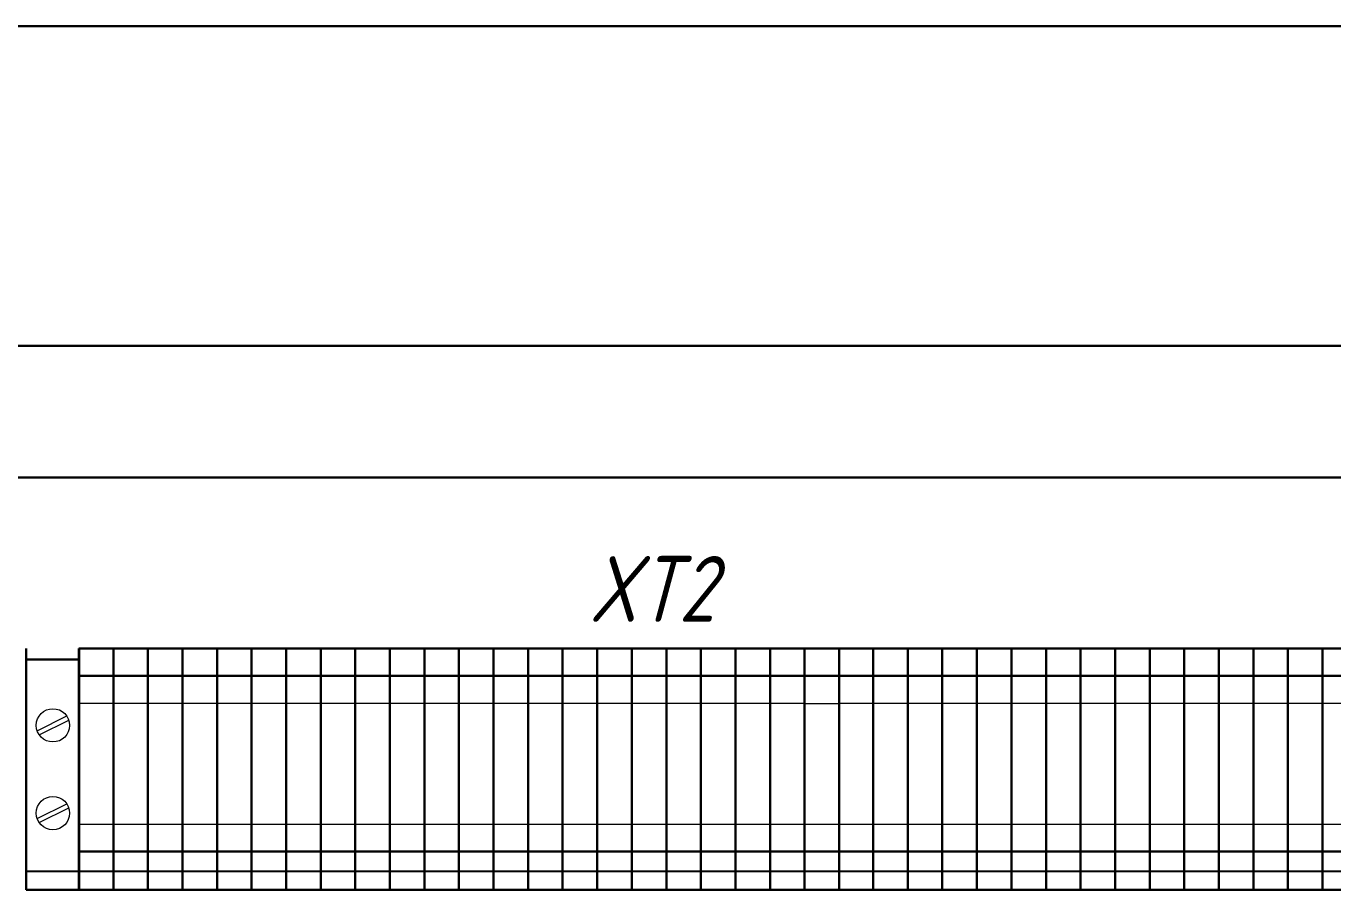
# Model space of a CAD drawing. Header units: millimetres. Extents: x -14 to 2659, y -2986 to -401.
# Drawn here: x 1800.24 to 1841.93, y -1187.11 to -1159.55 of the extents above; entities that cross this region are included whole.
import ezdxf

# ---------------------------------------------------------------- set-up
doc = ezdxf.new("R2010")
doc.units = ezdxf.units.MM
doc.layers.get('0').update_dxf_attribs({"lineweight": 20})
doc.styles.add('GOST тип А', font='GOST_A.TTF', dxfattribs={"oblique": 15})

msp = doc.modelspace()

# ---------------------------------------------------------------- linework, layer by layer
at = {"color": 7, "lineweight": 30}
for p, q in [((1776.54033, -1159.55068), (1884.78969, -1159.55068)), ((1787.88889, -1169.75339), (1871.47953, -1169.75339)), ((1787.88889, -1173.95339), (1871.45352, -1173.95339)), ((1800.24386, -1179.41065), (1800.24386, -1187.11065)), ((1800.24386, -1187.11065), (1800.24386, -1179.41065)), ((1800.24386, -1187.11065), (1800.24386, -1179.41065)), ((1800.24386, -1187.11065), (1800.24386, -1179.41065)), ((1800.24386, -1179.41065), (1800.24386, -1187.11065)), ((1800.24386, -1187.11065), (1800.24386, -1179.41065)), ((1800.24386, -1187.11065), (1800.24386, -1179.41065)), ((1800.24386, -1179.41065), (1800.24386, -1187.11065)), ((1800.24386, -1187.11065), (1800.24386, -1179.41065)), ((1800.24386, -1187.11065), (1800.24386, -1179.41065)), ((1801.92386, -1187.11065), (1801.92386, -1179.41065)), ((1801.92386, -1179.41065), (1801.92386, -1187.11065)), ((1801.92386, -1187.11065), (1801.92386, -1179.41065)), ((1801.92386, -1187.11065), (1801.92386, -1179.41065)), ((1803.02636, -1179.41065), (1801.92386, -1179.41065)), ((1801.92386, -1179.41065), (1801.92386, -1187.11065)), ((1801.92386, -1187.11065), (1801.92386, -1179.41065)), ((1801.92386, -1187.11065), (1801.92386, -1179.41065)), ((1801.94009, -1187.11065), (1801.94009, -1179.41065)), ((1805.23136, -1179.41065), (1801.94009, -1179.41065)), ((1803.02636, -1187.11065), (1803.02636, -1179.41065)), ((1803.02636, -1179.41065), (1803.02636, -1187.11065)), ((1803.02636, -1187.11065), (1803.02636, -1179.41065)), ((1803.02636, -1187.11065), (1803.02636, -1179.41065)), ((1804.12886, -1179.41065), (1803.02636, -1179.41065)), ((1803.02636, -1179.41065), (1803.02636, -1187.11065)), ((1803.02636, -1187.11065), (1803.02636, -1179.41065)), ((1803.02636, -1187.11065), (1803.02636, -1179.41065)), ((1804.12886, -1187.11065), (1804.12886, -1179.41065)), ((1804.12886, -1179.41065), (1804.12886, -1187.11065)), ((1804.12886, -1187.11065), (1804.12886, -1179.41065)), ((1804.12886, -1187.11065), (1804.12886, -1179.41065)), ((1804.12886, -1179.41065), (1804.12886, -1187.11065)), ((1804.12886, -1187.11065), (1804.12886, -1179.41065)), ((1804.12886, -1187.11065), (1804.12886, -1179.41065)), ((1805.23136, -1187.11065), (1805.23136, -1179.41065)), ((1805.23136, -1179.41065), (1805.23136, -1187.11065)), ((1805.23136, -1187.11065), (1805.23136, -1179.41065)), ((1805.23136, -1187.11065), (1805.23136, -1179.41065)), ((1806.33386, -1179.41065), (1805.23136, -1179.41065)), ((1805.23136, -1179.41065), (1805.23136, -1187.11065)), ((1805.23136, -1187.11065), (1805.23136, -1179.41065)), ((1805.23136, -1187.11065), (1805.23136, -1179.41065)), ((1806.33386, -1187.11065), (1806.33386, -1179.41065)), ((1806.33386, -1179.41065), (1806.33386, -1187.11065)), ((1806.33386, -1187.11065), (1806.33386, -1179.41065)), ((1806.33386, -1187.11065), (1806.33386, -1179.41065)), ((1807.43636, -1179.41065), (1806.33386, -1179.41065)), ((1806.33386, -1179.41065), (1806.33386, -1187.11065)), ((1806.33386, -1187.11065), (1806.33386, -1179.41065)), ((1806.33386, -1187.11065), (1806.33386, -1179.41065)), ((1807.43636, -1187.11065), (1807.43636, -1179.41065)), ((1807.43636, -1179.41065), (1807.43636, -1187.11065)), ((1807.43636, -1187.11065), (1807.43636, -1179.41065)), ((1807.43636, -1187.11065), (1807.43636, -1179.41065)), ((1808.53886, -1179.41065), (1807.43636, -1179.41065)), ((1807.43636, -1179.41065), (1807.43636, -1187.11065)), ((1807.43636, -1187.11065), (1807.43636, -1179.41065)), ((1807.43636, -1187.11065), (1807.43636, -1179.41065)), ((1808.53886, -1187.11065), (1808.53886, -1179.41065)), ((1808.53886, -1179.41065), (1808.53886, -1187.11065)), ((1808.53886, -1187.11065), (1808.53886, -1179.41065)), ((1808.53886, -1187.11065), (1808.53886, -1179.41065)), ((1809.64136, -1179.41065), (1808.53886, -1179.41065)), ((1808.53886, -1179.41065), (1808.53886, -1187.11065)), ((1808.53886, -1187.11065), (1808.53886, -1179.41065)), ((1808.53886, -1187.11065), (1808.53886, -1179.41065)), ((1809.64136, -1187.11065), (1809.64136, -1179.41065)), ((1809.64136, -1179.41065), (1809.64136, -1187.11065)), ((1809.64136, -1187.11065), (1809.64136, -1179.41065)), ((1809.64136, -1187.11065), (1809.64136, -1179.41065)), ((1809.64136, -1179.41065), (1809.64136, -1187.11065)), ((1809.64136, -1187.11065), (1809.64136, -1179.41065)), ((1809.64136, -1187.11065), (1809.64136, -1179.41065)), ((1810.74386, -1179.41065), (1809.64136, -1179.41065)), ((1810.74386, -1187.11065), (1810.74386, -1179.41065)), ((1810.74386, -1179.41065), (1810.74386, -1187.11065)), ((1810.74386, -1187.11065), (1810.74386, -1179.41065)), ((1810.74386, -1187.11065), (1810.74386, -1179.41065)), ((1811.84636, -1179.41065), (1810.74386, -1179.41065)), ((1810.74386, -1179.41065), (1810.74386, -1187.11065)), ((1810.74386, -1187.11065), (1810.74386, -1179.41065)), ((1810.74386, -1187.11065), (1810.74386, -1179.41065)), ((1811.84636, -1187.11065), (1811.84636, -1179.41065)), ((1811.84636, -1179.41065), (1811.84636, -1187.11065)), ((1811.84636, -1187.11065), (1811.84636, -1179.41065)), ((1811.84636, -1187.11065), (1811.84636, -1179.41065)), ((1812.94886, -1179.41065), (1811.84636, -1179.41065)), ((1811.84636, -1179.41065), (1811.84636, -1187.11065)), ((1811.84636, -1187.11065), (1811.84636, -1179.41065)), ((1811.84636, -1187.11065), (1811.84636, -1179.41065)), ((1812.94886, -1187.11065), (1812.94886, -1179.41065)), ((1812.94886, -1179.41065), (1812.94886, -1187.11065)), ((1812.94886, -1187.11065), (1812.94886, -1179.41065)), ((1812.94886, -1187.11065), (1812.94886, -1179.41065)), ((1814.05136, -1179.41065), (1812.94886, -1179.41065)), ((1812.94886, -1179.41065), (1812.94886, -1187.11065)), ((1812.94886, -1187.11065), (1812.94886, -1179.41065)), ((1812.94886, -1187.11065), (1812.94886, -1179.41065)), ((1814.05136, -1187.11065), (1814.05136, -1179.41065)), ((1814.05136, -1179.41065), (1814.05136, -1187.11065)), ((1814.05136, -1187.11065), (1814.05136, -1179.41065)), ((1814.05136, -1187.11065), (1814.05136, -1179.41065)), ((1815.15386, -1179.41065), (1814.05136, -1179.41065)), ((1814.05136, -1179.41065), (1814.05136, -1187.11065)), ((1814.05136, -1187.11065), (1814.05136, -1179.41065)), ((1814.05136, -1187.11065), (1814.05136, -1179.41065)), ((1814.05136, -1187.11065), (1814.05136, -1179.41065)), ((1814.05136, -1179.41065), (1814.05136, -1187.11065)), ((1814.05136, -1187.11065), (1814.05136, -1179.41065)), ((1814.05136, -1187.11065), (1814.05136, -1179.41065)), ((1814.05136, -1179.41065), (1814.05136, -1187.11065)), ((1814.05136, -1187.11065), (1814.05136, -1179.41065)), ((1814.05136, -1187.11065), (1814.05136, -1179.41065)), ((1815.15386, -1187.11065), (1815.15386, -1179.41065)), ((1815.15386, -1179.41065), (1815.15386, -1187.11065)), ((1815.15386, -1187.11065), (1815.15386, -1179.41065)), ((1815.15386, -1187.11065), (1815.15386, -1179.41065)), ((1816.25636, -1179.41065), (1815.15386, -1179.41065)), ((1815.15386, -1179.41065), (1815.15386, -1187.11065)), ((1815.15386, -1187.11065), (1815.15386, -1179.41065)), ((1815.15386, -1187.11065), (1815.15386, -1179.41065)), ((1816.25636, -1187.11065), (1816.25636, -1179.41065)), ((1816.25636, -1179.41065), (1816.25636, -1187.11065)), ((1816.25636, -1187.11065), (1816.25636, -1179.41065)), ((1816.25636, -1187.11065), (1816.25636, -1179.41065)), ((1817.35886, -1179.41065), (1816.25636, -1179.41065)), ((1816.25636, -1179.41065), (1816.25636, -1187.11065)), ((1816.25636, -1187.11065), (1816.25636, -1179.41065)), ((1816.25636, -1187.11065), (1816.25636, -1179.41065)), ((1817.35886, -1187.11065), (1817.35886, -1179.41065)), ((1817.35886, -1179.41065), (1817.35886, -1187.11065)), ((1817.35886, -1187.11065), (1817.35886, -1179.41065)), ((1817.35886, -1187.11065), (1817.35886, -1179.41065)), ((1818.46136, -1179.41065), (1817.35886, -1179.41065)), ((1817.35886, -1179.41065), (1817.35886, -1187.11065)), ((1817.35886, -1187.11065), (1817.35886, -1179.41065)), ((1817.35886, -1187.11065), (1817.35886, -1179.41065)), ((1818.46136, -1187.11065), (1818.46136, -1179.41065)), ((1818.46136, -1179.41065), (1818.46136, -1187.11065)), ((1818.46136, -1187.11065), (1818.46136, -1179.41065)), ((1818.46136, -1187.11065), (1818.46136, -1179.41065)), ((1819.56386, -1179.41065), (1818.46136, -1179.41065)), ((1818.46136, -1179.41065), (1818.46136, -1187.11065)), ((1818.46136, -1187.11065), (1818.46136, -1179.41065)), ((1818.46136, -1187.11065), (1818.46136, -1179.41065)), ((1819.56386, -1187.11065), (1819.56386, -1179.41065)), ((1819.56386, -1179.41065), (1819.56386, -1187.11065)), ((1819.56386, -1187.11065), (1819.56386, -1179.41065)), ((1819.56386, -1187.11065), (1819.56386, -1179.41065)), ((1820.66636, -1179.41065), (1819.56386, -1179.41065)), ((1819.56386, -1179.41065), (1819.56386, -1187.11065)), ((1819.56386, -1187.11065), (1819.56386, -1179.41065)), ((1819.56386, -1187.11065), (1819.56386, -1179.41065)), ((1820.66636, -1187.11065), (1820.66636, -1179.41065)), ((1820.66636, -1179.41065), (1820.66636, -1187.11065)), ((1820.66636, -1187.11065), (1820.66636, -1179.41065)), ((1820.66636, -1187.11065), (1820.66636, -1179.41065)), ((1821.76886, -1179.41065), (1820.66636, -1179.41065)), ((1820.66636, -1179.41065), (1820.66636, -1187.11065)), ((1820.66636, -1187.11065), (1820.66636, -1179.41065)), ((1820.66636, -1187.11065), (1820.66636, -1179.41065)), ((1821.76886, -1187.11065), (1821.76886, -1179.41065)), ((1821.76886, -1179.41065), (1821.76886, -1187.11065)), ((1821.76886, -1187.11065), (1821.76886, -1179.41065)), ((1821.76886, -1187.11065), (1821.76886, -1179.41065)), ((1822.87136, -1179.41065), (1821.76886, -1179.41065)), ((1821.76886, -1179.41065), (1821.76886, -1187.11065)), ((1821.76886, -1187.11065), (1821.76886, -1179.41065)), ((1821.76886, -1187.11065), (1821.76886, -1179.41065)), ((1822.87136, -1187.11065), (1822.87136, -1179.41065)), ((1822.87136, -1179.41065), (1822.87136, -1187.11065)), ((1822.87136, -1187.11065), (1822.87136, -1179.41065)), ((1822.87136, -1187.11065), (1822.87136, -1179.41065)), ((1823.97386, -1179.41065), (1822.87136, -1179.41065)), ((1822.87136, -1179.41065), (1822.87136, -1187.11065)), ((1822.87136, -1187.11065), (1822.87136, -1179.41065)), ((1822.87136, -1187.11065), (1822.87136, -1179.41065)), ((1823.97386, -1187.11065), (1823.97386, -1179.41065)), ((1823.97386, -1179.41065), (1823.97386, -1187.11065)), ((1823.97386, -1187.11065), (1823.97386, -1179.41065)), ((1823.97386, -1187.11065), (1823.97386, -1179.41065)), ((1825.07636, -1179.41065), (1823.97386, -1179.41065)), ((1823.97386, -1179.41065), (1823.97386, -1187.11065)), ((1823.97386, -1187.11065), (1823.97386, -1179.41065)), ((1823.97386, -1187.11065), (1823.97386, -1179.41065)), ((1825.07636, -1187.11065), (1825.07636, -1179.41065)), ((1825.07636, -1179.41065), (1825.07636, -1187.11065)), ((1825.07636, -1187.11065), (1825.07636, -1179.41065)), ((1825.07636, -1187.11065), (1825.07636, -1179.41065)), ((1825.07636, -1179.41065), (1825.07636, -1187.11065)), ((1825.07636, -1187.11065), (1825.07636, -1179.41065)), ((1825.07636, -1187.11065), (1825.07636, -1179.41065)), ((1826.17886, -1179.41065), (1825.07636, -1179.41065)), ((1826.17886, -1187.11065), (1826.17886, -1179.41065)), ((1826.17886, -1187.11065), (1826.17886, -1179.41065)), ((1827.26513, -1179.41065), (1826.17886, -1179.41065)), ((1827.26513, -1187.11065), (1827.26513, -1179.41065)), ((1827.26513, -1179.41065), (1827.26513, -1187.11065)), ((1827.26513, -1187.11065), (1827.26513, -1179.41065)), ((1827.26513, -1187.11065), (1827.26513, -1179.41065)), ((1828.36763, -1179.41065), (1827.26513, -1179.41065)), ((1827.26513, -1179.41065), (1827.26513, -1187.11065)), ((1827.26513, -1187.11065), (1827.26513, -1179.41065)), ((1827.26513, -1187.11065), (1827.26513, -1179.41065)), ((1828.36763, -1187.11065), (1828.36763, -1179.41065)), ((1828.36763, -1179.41065), (1828.36763, -1187.11065)), ((1828.36763, -1187.11065), (1828.36763, -1179.41065)), ((1828.36763, -1187.11065), (1828.36763, -1179.41065)), ((1829.47013, -1179.41065), (1828.36763, -1179.41065)), ((1828.36763, -1179.41065), (1828.36763, -1187.11065)), ((1828.36763, -1187.11065), (1828.36763, -1179.41065)), ((1828.36763, -1187.11065), (1828.36763, -1179.41065)), ((1829.47013, -1187.11065), (1829.47013, -1179.41065)), ((1829.47013, -1179.41065), (1829.47013, -1187.11065)), ((1829.47013, -1187.11065), (1829.47013, -1179.41065)), ((1829.47013, -1187.11065), (1829.47013, -1179.41065)), ((1830.57263, -1179.41065), (1829.47013, -1179.41065)), ((1829.47013, -1179.41065), (1829.47013, -1187.11065)), ((1829.47013, -1187.11065), (1829.47013, -1179.41065)), ((1829.47013, -1187.11065), (1829.47013, -1179.41065)), ((1830.57263, -1187.11065), (1830.57263, -1179.41065)), ((1830.57263, -1179.41065), (1830.57263, -1187.11065)), ((1830.57263, -1187.11065), (1830.57263, -1179.41065)), ((1830.57263, -1187.11065), (1830.57263, -1179.41065)), ((1831.67513, -1179.41065), (1830.57263, -1179.41065)), ((1830.57263, -1179.41065), (1830.57263, -1187.11065)), ((1830.57263, -1187.11065), (1830.57263, -1179.41065)), ((1830.57263, -1187.11065), (1830.57263, -1179.41065)), ((1831.67513, -1187.11065), (1831.67513, -1179.41065)), ((1831.67513, -1179.41065), (1831.67513, -1187.11065)), ((1831.67513, -1187.11065), (1831.67513, -1179.41065)), ((1831.67513, -1187.11065), (1831.67513, -1179.41065)), ((1831.67513, -1179.41065), (1831.67513, -1187.11065)), ((1831.67513, -1187.11065), (1831.67513, -1179.41065)), ((1831.67513, -1187.11065), (1831.67513, -1179.41065)), ((1832.77763, -1179.41065), (1831.67513, -1179.41065)), ((1832.77763, -1187.11065), (1832.77763, -1179.41065)), ((1832.77763, -1179.41065), (1832.77763, -1187.11065)), ((1832.77763, -1187.11065), (1832.77763, -1179.41065)), ((1832.77763, -1187.11065), (1832.77763, -1179.41065)), ((1833.88013, -1179.41065), (1832.77763, -1179.41065)), ((1832.77763, -1179.41065), (1832.77763, -1187.11065)), ((1832.77763, -1187.11065), (1832.77763, -1179.41065)), ((1832.77763, -1187.11065), (1832.77763, -1179.41065)), ((1833.88013, -1187.11065), (1833.88013, -1179.41065)), ((1833.88013, -1179.41065), (1833.88013, -1187.11065)), ((1833.88013, -1187.11065), (1833.88013, -1179.41065)), ((1833.88013, -1187.11065), (1833.88013, -1179.41065)), ((1834.98263, -1179.41065), (1833.88013, -1179.41065)), ((1833.88013, -1179.41065), (1833.88013, -1187.11065)), ((1833.88013, -1187.11065), (1833.88013, -1179.41065)), ((1833.88013, -1187.11065), (1833.88013, -1179.41065)), ((1834.98263, -1187.11065), (1834.98263, -1179.41065)), ((1834.98263, -1179.41065), (1834.98263, -1187.11065)), ((1834.98263, -1187.11065), (1834.98263, -1179.41065)), ((1834.98263, -1187.11065), (1834.98263, -1179.41065)), ((1836.08513, -1179.41065), (1834.98263, -1179.41065)), ((1834.98263, -1179.41065), (1834.98263, -1187.11065)), ((1834.98263, -1187.11065), (1834.98263, -1179.41065)), ((1834.98263, -1187.11065), (1834.98263, -1179.41065)), ((1836.08513, -1187.11065), (1836.08513, -1179.41065)), ((1836.08513, -1179.41065), (1836.08513, -1187.11065)), ((1836.08513, -1187.11065), (1836.08513, -1179.41065)), ((1836.08513, -1187.11065), (1836.08513, -1179.41065)), ((1837.18763, -1179.41065), (1836.08513, -1179.41065)), ((1836.08513, -1179.41065), (1836.08513, -1187.11065)), ((1836.08513, -1187.11065), (1836.08513, -1179.41065)), ((1836.08513, -1187.11065), (1836.08513, -1179.41065)), ((1836.08513, -1187.11065), (1836.08513, -1179.41065)), ((1836.08513, -1179.41065), (1836.08513, -1187.11065)), ((1836.08513, -1187.11065), (1836.08513, -1179.41065)), ((1836.08513, -1187.11065), (1836.08513, -1179.41065)), ((1836.08513, -1179.41065), (1836.08513, -1187.11065)), ((1836.08513, -1187.11065), (1836.08513, -1179.41065)), ((1836.08513, -1187.11065), (1836.08513, -1179.41065)), ((1837.18763, -1187.11065), (1837.18763, -1179.41065)), ((1837.18763, -1179.41065), (1837.18763, -1187.11065)), ((1837.18763, -1187.11065), (1837.18763, -1179.41065)), ((1837.18763, -1187.11065), (1837.18763, -1179.41065)), ((1838.29013, -1179.41065), (1837.18763, -1179.41065)), ((1837.18763, -1179.41065), (1837.18763, -1187.11065)), ((1837.18763, -1187.11065), (1837.18763, -1179.41065)), ((1837.18763, -1187.11065), (1837.18763, -1179.41065)), ((1838.29013, -1187.11065), (1838.29013, -1179.41065)), ((1838.29013, -1179.41065), (1838.29013, -1187.11065)), ((1838.29013, -1187.11065), (1838.29013, -1179.41065)), ((1838.29013, -1187.11065), (1838.29013, -1179.41065)), ((1839.39263, -1179.41065), (1838.29013, -1179.41065)), ((1838.29013, -1179.41065), (1838.29013, -1187.11065)), ((1838.29013, -1187.11065), (1838.29013, -1179.41065)), ((1838.29013, -1187.11065), (1838.29013, -1179.41065)), ((1839.39263, -1187.11065), (1839.39263, -1179.41065)), ((1839.39263, -1179.41065), (1839.39263, -1187.11065)), ((1839.39263, -1187.11065), (1839.39263, -1179.41065)), ((1839.39263, -1187.11065), (1839.39263, -1179.41065)), ((1840.49513, -1179.41065), (1839.39263, -1179.41065)), ((1839.39263, -1179.41065), (1839.39263, -1187.11065)), ((1839.39263, -1187.11065), (1839.39263, -1179.41065)), ((1839.39263, -1187.11065), (1839.39263, -1179.41065)), ((1840.49513, -1187.11065), (1840.49513, -1179.41065)), ((1840.49513, -1179.41065), (1840.49513, -1187.11065)), ((1840.49513, -1187.11065), (1840.49513, -1179.41065)), ((1840.49513, -1187.11065), (1840.49513, -1179.41065)), ((1841.59763, -1179.41065), (1840.49513, -1179.41065)), ((1840.49513, -1179.41065), (1840.49513, -1187.11065)), ((1840.49513, -1187.11065), (1840.49513, -1179.41065)), ((1840.49513, -1187.11065), (1840.49513, -1179.41065)), ((1841.59763, -1187.11065), (1841.59763, -1179.41065)), ((1841.59763, -1179.41065), (1841.59763, -1187.11065)), ((1841.59763, -1187.11065), (1841.59763, -1179.41065)), ((1841.59763, -1187.11065), (1841.59763, -1179.41065)), ((1842.70013, -1179.41065), (1841.59763, -1179.41065)), ((1841.59763, -1179.41065), (1841.59763, -1187.11065)), ((1841.59763, -1187.11065), (1841.59763, -1179.41065)), ((1841.59763, -1187.11065), (1841.59763, -1179.41065)), ((1800.24386, -1187.11065), (1800.24386, -1179.76065)), ((1800.24386, -1179.76065), (1800.24386, -1187.11065)), ((1800.24386, -1187.11065), (1800.24386, -1179.76065)), ((1800.24386, -1187.11065), (1800.24386, -1179.76065)), ((1800.24386, -1187.11065), (1800.24386, -1179.76065)), ((1800.24386, -1179.76065), (1800.24386, -1187.11065)), ((1800.24386, -1187.11065), (1800.24386, -1179.76065)), ((1800.24386, -1187.11065), (1800.24386, -1179.76065)), ((1801.94009, -1179.76065), (1800.26009, -1179.76065)), ((1801.92386, -1187.11065), (1801.92386, -1179.76065)), ((1801.92386, -1179.76065), (1801.92386, -1187.11065)), ((1801.92386, -1187.11065), (1801.92386, -1179.76065)), ((1801.92386, -1187.11065), (1801.92386, -1179.76065)), ((1803.02636, -1187.11065), (1803.02636, -1179.76065)), ((1803.02636, -1179.76065), (1803.02636, -1187.11065)), ((1803.02636, -1187.11065), (1803.02636, -1179.76065)), ((1803.02636, -1187.11065), (1803.02636, -1179.76065)), ((1804.12886, -1187.11065), (1804.12886, -1179.76065)), ((1804.12886, -1179.76065), (1804.12886, -1187.11065)), ((1804.12886, -1187.11065), (1804.12886, -1179.76065)), ((1804.12886, -1187.11065), (1804.12886, -1179.76065)), ((1805.23136, -1187.11065), (1805.23136, -1179.76065)), ((1805.23136, -1179.76065), (1805.23136, -1187.11065)), ((1805.23136, -1187.11065), (1805.23136, -1179.76065)), ((1805.23136, -1187.11065), (1805.23136, -1179.76065)), ((1806.33386, -1187.11065), (1806.33386, -1179.76065)), ((1806.33386, -1179.76065), (1806.33386, -1187.11065)), ((1806.33386, -1187.11065), (1806.33386, -1179.76065)), ((1806.33386, -1187.11065), (1806.33386, -1179.76065)), ((1807.43636, -1187.11065), (1807.43636, -1179.76065)), ((1807.43636, -1179.76065), (1807.43636, -1187.11065)), ((1807.43636, -1187.11065), (1807.43636, -1179.76065)), ((1807.43636, -1187.11065), (1807.43636, -1179.76065)), ((1808.53886, -1187.11065), (1808.53886, -1179.76065)), ((1808.53886, -1179.76065), (1808.53886, -1187.11065)), ((1808.53886, -1187.11065), (1808.53886, -1179.76065)), ((1808.53886, -1187.11065), (1808.53886, -1179.76065)), ((1809.64136, -1187.11065), (1809.64136, -1179.76065)), ((1809.64136, -1179.76065), (1809.64136, -1187.11065)), ((1809.64136, -1187.11065), (1809.64136, -1179.76065)), ((1809.64136, -1187.11065), (1809.64136, -1179.76065)), ((1809.64136, -1187.11065), (1809.64136, -1179.76065)), ((1809.64136, -1187.11065), (1809.64136, -1179.76065)), ((1809.64136, -1179.76065), (1809.64136, -1187.11065)), ((1809.64136, -1187.11065), (1809.64136, -1179.76065)), ((1809.64136, -1187.11065), (1809.64136, -1179.76065)), ((1809.64136, -1179.76065), (1809.64136, -1187.11065)), ((1810.74386, -1187.11065), (1810.74386, -1179.76065)), ((1810.74386, -1179.76065), (1810.74386, -1187.11065)), ((1810.74386, -1187.11065), (1810.74386, -1179.76065)), ((1810.74386, -1187.11065), (1810.74386, -1179.76065)), ((1811.84636, -1187.11065), (1811.84636, -1179.76065)), ((1811.84636, -1179.76065), (1811.84636, -1187.11065)), ((1811.84636, -1187.11065), (1811.84636, -1179.76065)), ((1811.84636, -1187.11065), (1811.84636, -1179.76065)), ((1812.94886, -1187.11065), (1812.94886, -1179.76065)), ((1812.94886, -1179.76065), (1812.94886, -1187.11065)), ((1815.15386, -1187.11065), (1815.15386, -1179.76065)), ((1815.15386, -1179.76065), (1815.15386, -1187.11065)), ((1815.15386, -1187.11065), (1815.15386, -1179.76065)), ((1815.15386, -1187.11065), (1815.15386, -1179.76065)), ((1816.25636, -1187.11065), (1816.25636, -1179.76065)), ((1816.25636, -1179.76065), (1816.25636, -1187.11065)), ((1816.25636, -1187.11065), (1816.25636, -1179.76065)), ((1816.25636, -1187.11065), (1816.25636, -1179.76065)), ((1817.35886, -1187.11065), (1817.35886, -1179.76065)), ((1817.35886, -1179.76065), (1817.35886, -1187.11065)), ((1817.35886, -1187.11065), (1817.35886, -1179.76065)), ((1817.35886, -1187.11065), (1817.35886, -1179.76065)), ((1818.46136, -1187.11065), (1818.46136, -1179.76065)), ((1818.46136, -1179.76065), (1818.46136, -1187.11065)), ((1818.46136, -1187.11065), (1818.46136, -1179.76065)), ((1818.46136, -1187.11065), (1818.46136, -1179.76065)), ((1819.56386, -1187.11065), (1819.56386, -1179.76065)), ((1819.56386, -1179.76065), (1819.56386, -1187.11065)), ((1819.56386, -1187.11065), (1819.56386, -1179.76065)), ((1819.56386, -1187.11065), (1819.56386, -1179.76065)), ((1820.66636, -1187.11065), (1820.66636, -1179.76065)), ((1820.66636, -1179.76065), (1820.66636, -1187.11065)), ((1820.66636, -1187.11065), (1820.66636, -1179.76065)), ((1820.66636, -1187.11065), (1820.66636, -1179.76065)), ((1821.76886, -1187.11065), (1821.76886, -1179.76065)), ((1821.76886, -1179.76065), (1821.76886, -1187.11065)), ((1821.76886, -1187.11065), (1821.76886, -1179.76065)), ((1821.76886, -1187.11065), (1821.76886, -1179.76065)), ((1822.87136, -1187.11065), (1822.87136, -1179.76065)), ((1822.87136, -1179.76065), (1822.87136, -1187.11065)), ((1822.87136, -1187.11065), (1822.87136, -1179.76065)), ((1822.87136, -1187.11065), (1822.87136, -1179.76065)), ((1823.97386, -1187.11065), (1823.97386, -1179.76065)), ((1823.97386, -1179.76065), (1823.97386, -1187.11065)), ((1823.97386, -1187.11065), (1823.97386, -1179.76065)), ((1823.97386, -1187.11065), (1823.97386, -1179.76065)), ((1825.07636, -1187.11065), (1825.07636, -1179.76065)), ((1825.07636, -1179.76065), (1825.07636, -1187.11065)), ((1825.07636, -1187.11065), (1825.07636, -1179.76065)), ((1825.07636, -1187.11065), (1825.07636, -1179.76065)), ((1827.26513, -1187.11065), (1827.26513, -1179.76065)), ((1827.26513, -1179.76065), (1827.26513, -1187.11065)), ((1827.26513, -1187.11065), (1827.26513, -1179.76065)), ((1827.26513, -1187.11065), (1827.26513, -1179.76065)), ((1828.36763, -1187.11065), (1828.36763, -1179.76065)), ((1828.36763, -1179.76065), (1828.36763, -1187.11065)), ((1828.36763, -1187.11065), (1828.36763, -1179.76065)), ((1828.36763, -1187.11065), (1828.36763, -1179.76065)), ((1829.47013, -1187.11065), (1829.47013, -1179.76065)), ((1829.47013, -1179.76065), (1829.47013, -1187.11065)), ((1829.47013, -1187.11065), (1829.47013, -1179.76065)), ((1829.47013, -1187.11065), (1829.47013, -1179.76065)), ((1830.57263, -1187.11065), (1830.57263, -1179.76065)), ((1830.57263, -1179.76065), (1830.57263, -1187.11065)), ((1830.57263, -1187.11065), (1830.57263, -1179.76065)), ((1830.57263, -1187.11065), (1830.57263, -1179.76065)), ((1831.67513, -1187.11065), (1831.67513, -1179.76065)), ((1831.67513, -1179.76065), (1831.67513, -1187.11065)), ((1831.67513, -1187.11065), (1831.67513, -1179.76065)), ((1831.67513, -1187.11065), (1831.67513, -1179.76065)), ((1831.67513, -1187.11065), (1831.67513, -1179.76065)), ((1831.67513, -1187.11065), (1831.67513, -1179.76065)), ((1831.67513, -1179.76065), (1831.67513, -1187.11065)), ((1831.67513, -1187.11065), (1831.67513, -1179.76065)), ((1831.67513, -1187.11065), (1831.67513, -1179.76065)), ((1831.67513, -1179.76065), (1831.67513, -1187.11065)), ((1832.77763, -1187.11065), (1832.77763, -1179.76065)), ((1832.77763, -1179.76065), (1832.77763, -1187.11065)), ((1832.77763, -1187.11065), (1832.77763, -1179.76065)), ((1832.77763, -1187.11065), (1832.77763, -1179.76065)), ((1833.88013, -1187.11065), (1833.88013, -1179.76065)), ((1833.88013, -1179.76065), (1833.88013, -1187.11065)), ((1833.88013, -1187.11065), (1833.88013, -1179.76065)), ((1833.88013, -1187.11065), (1833.88013, -1179.76065)), ((1834.98263, -1187.11065), (1834.98263, -1179.76065)), ((1834.98263, -1179.76065), (1834.98263, -1187.11065)), ((1837.18763, -1187.11065), (1837.18763, -1179.76065)), ((1837.18763, -1179.76065), (1837.18763, -1187.11065)), ((1837.18763, -1187.11065), (1837.18763, -1179.76065)), ((1837.18763, -1187.11065), (1837.18763, -1179.76065)), ((1838.29013, -1187.11065), (1838.29013, -1179.76065)), ((1838.29013, -1179.76065), (1838.29013, -1187.11065)), ((1838.29013, -1187.11065), (1838.29013, -1179.76065)), ((1838.29013, -1187.11065), (1838.29013, -1179.76065)), ((1839.39263, -1187.11065), (1839.39263, -1179.76065)), ((1839.39263, -1179.76065), (1839.39263, -1187.11065)), ((1839.39263, -1187.11065), (1839.39263, -1179.76065)), ((1839.39263, -1187.11065), (1839.39263, -1179.76065)), ((1840.49513, -1187.11065), (1840.49513, -1179.76065)), ((1840.49513, -1179.76065), (1840.49513, -1187.11065)), ((1840.49513, -1187.11065), (1840.49513, -1179.76065)), ((1840.49513, -1187.11065), (1840.49513, -1179.76065)), ((1841.59763, -1187.11065), (1841.59763, -1179.76065)), ((1841.59763, -1179.76065), (1841.59763, -1187.11065)), ((1841.59763, -1187.11065), (1841.59763, -1179.76065)), ((1841.59763, -1187.11065), (1841.59763, -1179.76065)), ((1806.33386, -1180.28565), (1801.94009, -1180.28565)), ((1804.12886, -1180.28565), (1803.02636, -1180.28565)), ((1807.43636, -1180.28565), (1806.33386, -1180.28565)), ((1808.53886, -1180.28565), (1807.43636, -1180.28565)), ((1809.64136, -1180.28565), (1808.53886, -1180.28565)), ((1810.74386, -1180.28565), (1809.64136, -1180.28565)), ((1811.84636, -1180.28565), (1810.74386, -1180.28565)), ((1812.94886, -1180.28565), (1811.84636, -1180.28565)), ((1814.05136, -1180.28565), (1812.94886, -1180.28565)), ((1815.15386, -1180.28565), (1814.05136, -1180.28565)), ((1816.25636, -1180.28565), (1815.15386, -1180.28565)), ((1817.35886, -1180.28565), (1816.25636, -1180.28565)), ((1818.46136, -1180.28565), (1817.35886, -1180.28565)), ((1819.56386, -1180.28565), (1818.46136, -1180.28565)), ((1820.66636, -1180.28565), (1819.56386, -1180.28565)), ((1821.76886, -1180.28565), (1820.66636, -1180.28565)), ((1822.87136, -1180.28565), (1821.76886, -1180.28565)), ((1823.97386, -1180.28565), (1822.87136, -1180.28565)), ((1825.07636, -1180.28565), (1823.97386, -1180.28565)), ((1826.17886, -1180.28565), (1825.07636, -1180.28565)), ((1828.36763, -1180.28565), (1826.17886, -1180.28565)), ((1829.47013, -1180.28565), (1828.36763, -1180.28565)), ((1830.57263, -1180.28565), (1829.47013, -1180.28565)), ((1831.67513, -1180.28565), (1830.57263, -1180.28565)), ((1832.77763, -1180.28565), (1831.67513, -1180.28565)), ((1833.88013, -1180.28565), (1832.77763, -1180.28565)), ((1834.98263, -1180.28565), (1833.88013, -1180.28565)), ((1836.08513, -1180.28565), (1834.98263, -1180.28565)), ((1837.18763, -1180.28565), (1836.08513, -1180.28565)), ((1838.29013, -1180.28565), (1837.18763, -1180.28565)), ((1839.39263, -1180.28565), (1838.29013, -1180.28565)), ((1840.49513, -1180.28565), (1839.39263, -1180.28565)), ((1841.59763, -1180.28565), (1840.49513, -1180.28565)), ((1842.70013, -1180.28565), (1841.59763, -1180.28565)), ((1801.92386, -1185.88565), (1803.02636, -1185.88565)), ((1801.94009, -1185.88565), (1805.23136, -1185.88565)), ((1803.02636, -1185.88565), (1804.12886, -1185.88565)), ((1805.23136, -1185.88565), (1806.33386, -1185.88565)), ((1806.33386, -1185.88565), (1807.43636, -1185.88565)), ((1807.43636, -1185.88565), (1808.53886, -1185.88565)), ((1808.53886, -1185.88565), (1809.64136, -1185.88565)), ((1809.64136, -1185.88565), (1810.74386, -1185.88565)), ((1810.74386, -1185.88565), (1811.84636, -1185.88565)), ((1811.84636, -1185.88565), (1812.94886, -1185.88565)), ((1812.94886, -1185.88565), (1814.05136, -1185.88565)), ((1814.05136, -1185.88565), (1815.15386, -1185.88565)), ((1815.15386, -1185.88565), (1816.25636, -1185.88565)), ((1816.25636, -1185.88565), (1817.35886, -1185.88565)), ((1817.35886, -1185.88565), (1818.46136, -1185.88565)), ((1818.46136, -1185.88565), (1819.56386, -1185.88565)), ((1819.56386, -1185.88565), (1820.66636, -1185.88565)), ((1820.66636, -1185.88565), (1821.76886, -1185.88565)), ((1821.76886, -1185.88565), (1822.87136, -1185.88565)), ((1822.87136, -1185.88565), (1823.97386, -1185.88565)), ((1823.97386, -1185.88565), (1825.07636, -1185.88565)), ((1825.07636, -1185.88565), (1826.17886, -1185.88565)), ((1826.17886, -1185.88565), (1827.26513, -1185.88565)), ((1827.26513, -1185.88565), (1828.36763, -1185.88565)), ((1828.36763, -1185.88565), (1829.47013, -1185.88565)), ((1829.47013, -1185.88565), (1830.57263, -1185.88565)), ((1830.57263, -1185.88565), (1831.67513, -1185.88565)), ((1831.67513, -1185.88565), (1832.77763, -1185.88565)), ((1832.77763, -1185.88565), (1833.88013, -1185.88565)), ((1833.88013, -1185.88565), (1834.98263, -1185.88565)), ((1834.98263, -1185.88565), (1836.08513, -1185.88565)), ((1836.08513, -1185.88565), (1837.18763, -1185.88565)), ((1837.18763, -1185.88565), (1838.29013, -1185.88565)), ((1838.29013, -1185.88565), (1839.39263, -1185.88565)), ((1839.39263, -1185.88565), (1840.49513, -1185.88565)), ((1840.49513, -1185.88565), (1841.59763, -1185.88565)), ((1841.59763, -1185.88565), (1842.70013, -1185.88565)), ((1800.24386, -1187.11065), (1805.23136, -1187.11065)), ((1801.92386, -1187.11065), (1803.02636, -1187.11065)), ((1803.02636, -1187.11065), (1804.12886, -1187.11065)), ((1805.23136, -1187.11065), (1806.33386, -1187.11065)), ((1806.33386, -1187.11065), (1807.43636, -1187.11065)), ((1807.43636, -1187.11065), (1808.53886, -1187.11065)), ((1808.53886, -1187.11065), (1809.64136, -1187.11065)), ((1809.64136, -1187.11065), (1810.74386, -1187.11065)), ((1810.74386, -1187.11065), (1811.84636, -1187.11065)), ((1811.84636, -1187.11065), (1812.94886, -1187.11065)), ((1812.94886, -1187.11065), (1814.05136, -1187.11065)), ((1814.05136, -1187.11065), (1815.15386, -1187.11065)), ((1815.15386, -1187.11065), (1816.25636, -1187.11065)), ((1816.25636, -1187.11065), (1817.35886, -1187.11065)), ((1817.35886, -1187.11065), (1818.46136, -1187.11065)), ((1818.46136, -1187.11065), (1819.56386, -1187.11065)), ((1819.56386, -1187.11065), (1820.66636, -1187.11065)), ((1820.66636, -1187.11065), (1821.76886, -1187.11065)), ((1821.76886, -1187.11065), (1822.87136, -1187.11065)), ((1822.87136, -1187.11065), (1823.97386, -1187.11065)), ((1823.97386, -1187.11065), (1825.07636, -1187.11065)), ((1825.07636, -1187.11065), (1826.17886, -1187.11065)), ((1826.17886, -1187.11065), (1828.36763, -1187.11065)), ((1828.36763, -1187.11065), (1829.47013, -1187.11065)), ((1829.47013, -1187.11065), (1830.57263, -1187.11065)), ((1830.57263, -1187.11065), (1831.67513, -1187.11065)), ((1831.67513, -1187.11065), (1832.77763, -1187.11065)), ((1832.77763, -1187.11065), (1833.88013, -1187.11065)), ((1833.88013, -1187.11065), (1834.98263, -1187.11065)), ((1834.98263, -1187.11065), (1836.08513, -1187.11065)), ((1836.08513, -1187.11065), (1837.18763, -1187.11065)), ((1837.18763, -1187.11065), (1838.29013, -1187.11065)), ((1838.29013, -1187.11065), (1839.39263, -1187.11065)), ((1839.39263, -1187.11065), (1840.49513, -1187.11065)), ((1840.49513, -1187.11065), (1841.59763, -1187.11065)), ((1841.59763, -1187.11065), (1842.70013, -1187.11065))]:
    msp.add_line(p, q, dxfattribs=at)
at = {"color": 7}
for p, q in [((1803.02636, -1179.41065), (1801.92386, -1179.41065)), ((1804.12886, -1179.41065), (1803.02636, -1179.41065)), ((1806.33386, -1179.41065), (1805.23136, -1179.41065)), ((1807.43636, -1179.41065), (1806.33386, -1179.41065)), ((1808.53886, -1179.41065), (1807.43636, -1179.41065)), ((1809.64136, -1179.41065), (1808.53886, -1179.41065)), ((1810.74386, -1179.41065), (1809.64136, -1179.41065)), ((1811.84636, -1179.41065), (1810.74386, -1179.41065)), ((1812.94886, -1179.41065), (1811.84636, -1179.41065)), ((1814.05136, -1179.41065), (1812.94886, -1179.41065)), ((1815.15386, -1179.41065), (1814.05136, -1179.41065)), ((1816.25636, -1179.41065), (1815.15386, -1179.41065)), ((1817.35886, -1179.41065), (1816.25636, -1179.41065)), ((1818.46136, -1179.41065), (1817.35886, -1179.41065)), ((1819.56386, -1179.41065), (1818.46136, -1179.41065)), ((1820.66636, -1179.41065), (1819.56386, -1179.41065)), ((1821.76886, -1179.41065), (1820.66636, -1179.41065)), ((1822.87136, -1179.41065), (1821.76886, -1179.41065)), ((1823.97386, -1179.41065), (1822.87136, -1179.41065)), ((1825.07636, -1179.41065), (1823.97386, -1179.41065)), ((1828.36763, -1179.41065), (1827.26513, -1179.41065)), ((1829.47013, -1179.41065), (1828.36763, -1179.41065)), ((1830.57263, -1179.41065), (1829.47013, -1179.41065)), ((1831.67513, -1179.41065), (1830.57263, -1179.41065)), ((1832.77763, -1179.41065), (1831.67513, -1179.41065)), ((1833.88013, -1179.41065), (1832.77763, -1179.41065)), ((1834.98263, -1179.41065), (1833.88013, -1179.41065)), ((1836.08513, -1179.41065), (1834.98263, -1179.41065)), ((1837.18763, -1179.41065), (1836.08513, -1179.41065)), ((1838.29013, -1179.41065), (1837.18763, -1179.41065)), ((1839.39263, -1179.41065), (1838.29013, -1179.41065)), ((1840.49513, -1179.41065), (1839.39263, -1179.41065)), ((1841.59763, -1179.41065), (1840.49513, -1179.41065)), ((1842.70013, -1179.41065), (1841.59763, -1179.41065)), ((1801.92386, -1179.76065), (1800.24386, -1179.76065)), ((1801.94009, -1179.76065), (1800.26009, -1179.76065)), ((1803.02636, -1181.16065), (1801.92386, -1181.16065)), ((1805.23136, -1181.16065), (1801.94009, -1181.16065)), ((1804.12886, -1181.16065), (1803.02636, -1181.16065)), ((1806.33386, -1181.16065), (1805.23136, -1181.16065)), ((1807.43636, -1181.16065), (1806.33386, -1181.16065)), ((1808.53886, -1181.16065), (1807.43636, -1181.16065)), ((1809.64136, -1181.16065), (1808.53886, -1181.16065)), ((1810.74386, -1181.16065), (1809.64136, -1181.16065)), ((1811.84636, -1181.16065), (1810.74386, -1181.16065)), ((1812.94886, -1181.16065), (1811.84636, -1181.16065)), ((1814.05136, -1181.16065), (1812.94886, -1181.16065)), ((1815.15386, -1181.16065), (1814.05136, -1181.16065)), ((1816.25636, -1181.16065), (1815.15386, -1181.16065)), ((1817.35886, -1181.16065), (1816.25636, -1181.16065)), ((1818.46136, -1181.16065), (1817.35886, -1181.16065)), ((1819.56386, -1181.16065), (1818.46136, -1181.16065)), ((1820.66636, -1181.16065), (1819.56386, -1181.16065)), ((1821.76886, -1181.16065), (1820.66636, -1181.16065)), ((1822.87136, -1181.16065), (1821.76886, -1181.16065)), ((1823.97386, -1181.16065), (1822.87136, -1181.16065)), ((1825.07636, -1181.16065), (1823.97386, -1181.16065)), ((1827.26513, -1181.16065), (1826.17886, -1181.16065)), ((1828.36763, -1181.16065), (1827.26513, -1181.16065)), ((1829.47013, -1181.16065), (1828.36763, -1181.16065)), ((1830.57263, -1181.16065), (1829.47013, -1181.16065)), ((1831.67513, -1181.16065), (1830.57263, -1181.16065)), ((1832.77763, -1181.16065), (1831.67513, -1181.16065)), ((1833.88013, -1181.16065), (1832.77763, -1181.16065)), ((1834.98263, -1181.16065), (1833.88013, -1181.16065)), ((1836.08513, -1181.16065), (1834.98263, -1181.16065)), ((1837.18763, -1181.16065), (1836.08513, -1181.16065)), ((1838.29013, -1181.16065), (1837.18763, -1181.16065)), ((1839.39263, -1181.16065), (1838.29013, -1181.16065)), ((1840.49513, -1181.16065), (1839.39263, -1181.16065)), ((1841.59763, -1181.16065), (1840.49513, -1181.16065)), ((1842.70013, -1181.16065), (1841.59763, -1181.16065)), ((1801.92386, -1185.01065), (1803.02636, -1185.01065)), ((1801.94009, -1185.01065), (1805.23136, -1185.01065)), ((1803.02636, -1185.01065), (1804.12886, -1185.01065)), ((1805.23136, -1185.01065), (1806.33386, -1185.01065)), ((1806.33386, -1185.01065), (1807.43636, -1185.01065)), ((1807.43636, -1185.01065), (1808.53886, -1185.01065)), ((1808.53886, -1185.01065), (1809.64136, -1185.01065)), ((1809.64136, -1185.01065), (1810.74386, -1185.01065)), ((1810.74386, -1185.01065), (1811.84636, -1185.01065)), ((1811.84636, -1185.01065), (1812.94886, -1185.01065)), ((1812.94886, -1185.01065), (1814.05136, -1185.01065)), ((1814.05136, -1185.01065), (1815.15386, -1185.01065)), ((1815.15386, -1185.01065), (1816.25636, -1185.01065)), ((1816.25636, -1185.01065), (1817.35886, -1185.01065)), ((1817.35886, -1185.01065), (1818.46136, -1185.01065)), ((1818.46136, -1185.01065), (1819.56386, -1185.01065)), ((1819.56386, -1185.01065), (1820.66636, -1185.01065)), ((1820.66636, -1185.01065), (1821.76886, -1185.01065)), ((1821.76886, -1185.01065), (1822.87136, -1185.01065)), ((1822.87136, -1185.01065), (1823.97386, -1185.01065)), ((1823.97386, -1185.01065), (1825.07636, -1185.01065)), ((1826.17886, -1185.01065), (1827.26513, -1185.01065)), ((1827.26513, -1185.01065), (1828.36763, -1185.01065)), ((1828.36763, -1185.01065), (1829.47013, -1185.01065)), ((1829.47013, -1185.01065), (1830.57263, -1185.01065)), ((1830.57263, -1185.01065), (1831.67513, -1185.01065)), ((1831.67513, -1185.01065), (1832.77763, -1185.01065)), ((1832.77763, -1185.01065), (1833.88013, -1185.01065)), ((1833.88013, -1185.01065), (1834.98263, -1185.01065)), ((1834.98263, -1185.01065), (1836.08513, -1185.01065)), ((1836.08513, -1185.01065), (1837.18763, -1185.01065)), ((1837.18763, -1185.01065), (1838.29013, -1185.01065)), ((1838.29013, -1185.01065), (1839.39263, -1185.01065)), ((1839.39263, -1185.01065), (1840.49513, -1185.01065)), ((1840.49513, -1185.01065), (1841.59763, -1185.01065)), ((1841.59763, -1185.01065), (1842.70013, -1185.01065))]:
    msp.add_line(p, q, dxfattribs=at)
at = {"color": 250}
for p, q in [((1825.07636, -1181.16065), (1826.17886, -1181.16065)), ((1825.07636, -1185.01065), (1826.17886, -1185.01065))]:
    msp.add_line(p, q, dxfattribs=at)
at = {"color": 7, "linetype": 'Continuous', "lineweight": 0}
for p, q in [((1800.59685, -1182.03081), (1801.53899, -1181.56137)), ((1800.66119, -1182.15993), (1801.60333, -1181.69048)), ((1800.59685, -1184.83081), (1801.53899, -1184.36137)), ((1800.66119, -1184.95993), (1801.60333, -1184.49048))]:
    msp.add_line(p, q, dxfattribs=at)
at = {"color": 7, "lineweight": -3}
for p, q in [((1800.24386, -1186.51644), (1805.23136, -1186.51644)), ((1801.92386, -1186.51644), (1803.02636, -1186.51644)), ((1803.02636, -1186.51644), (1804.12886, -1186.51644)), ((1805.23136, -1186.51644), (1806.33386, -1186.51644)), ((1806.33386, -1186.51644), (1807.43636, -1186.51644)), ((1807.43636, -1186.51644), (1808.53886, -1186.51644)), ((1808.53886, -1186.51644), (1809.64136, -1186.51644)), ((1809.64136, -1186.51644), (1810.74386, -1186.51644)), ((1810.74386, -1186.51644), (1811.84636, -1186.51644)), ((1811.84636, -1186.51644), (1812.94886, -1186.51644)), ((1812.94886, -1186.51644), (1814.05136, -1186.51644)), ((1814.05136, -1186.51644), (1815.15386, -1186.51644)), ((1815.15386, -1186.51644), (1816.25636, -1186.51644)), ((1816.25636, -1186.51644), (1817.35886, -1186.51644)), ((1817.35886, -1186.51644), (1818.46136, -1186.51644)), ((1818.46136, -1186.51644), (1819.56386, -1186.51644)), ((1819.56386, -1186.51644), (1820.66636, -1186.51644)), ((1820.66636, -1186.51644), (1821.76886, -1186.51644)), ((1821.76886, -1186.51644), (1822.87136, -1186.51644)), ((1822.87136, -1186.51644), (1823.97386, -1186.51644)), ((1823.97386, -1186.51644), (1825.07636, -1186.51644)), ((1825.07636, -1186.51644), (1828.36763, -1186.51644)), ((1828.36763, -1186.51644), (1829.47013, -1186.51644)), ((1829.47013, -1186.51644), (1830.57263, -1186.51644)), ((1830.57263, -1186.51644), (1831.67513, -1186.51644)), ((1831.67513, -1186.51644), (1832.77763, -1186.51644)), ((1832.77763, -1186.51644), (1833.88013, -1186.51644)), ((1833.88013, -1186.51644), (1834.98263, -1186.51644)), ((1834.98263, -1186.51644), (1836.08513, -1186.51644)), ((1836.08513, -1186.51644), (1837.18763, -1186.51644)), ((1837.18763, -1186.51644), (1838.29013, -1186.51644)), ((1838.29013, -1186.51644), (1839.39263, -1186.51644)), ((1839.39263, -1186.51644), (1840.49513, -1186.51644)), ((1840.49513, -1186.51644), (1841.59763, -1186.51644)), ((1841.59763, -1186.51644), (1842.70013, -1186.51644))]:
    msp.add_line(p, q, dxfattribs=at)
at = {"color": 7, "linetype": 'Continuous', "lineweight": 0}
for centre in [(1801.10009, -1181.86065), (1801.10009, -1184.66065)]:
    msp.add_circle(centre, 0.53123, dxfattribs=at)

# ---------------------------------------------------------------- texts
at = {"color": 7, "style": 'GOST тип А', "oblique": 15}
msp.add_text('XT2', height=2.1, dxfattribs=at).set_placement((1818.19709, -1178.55785))

doc.saveas('drawing.dxf')
